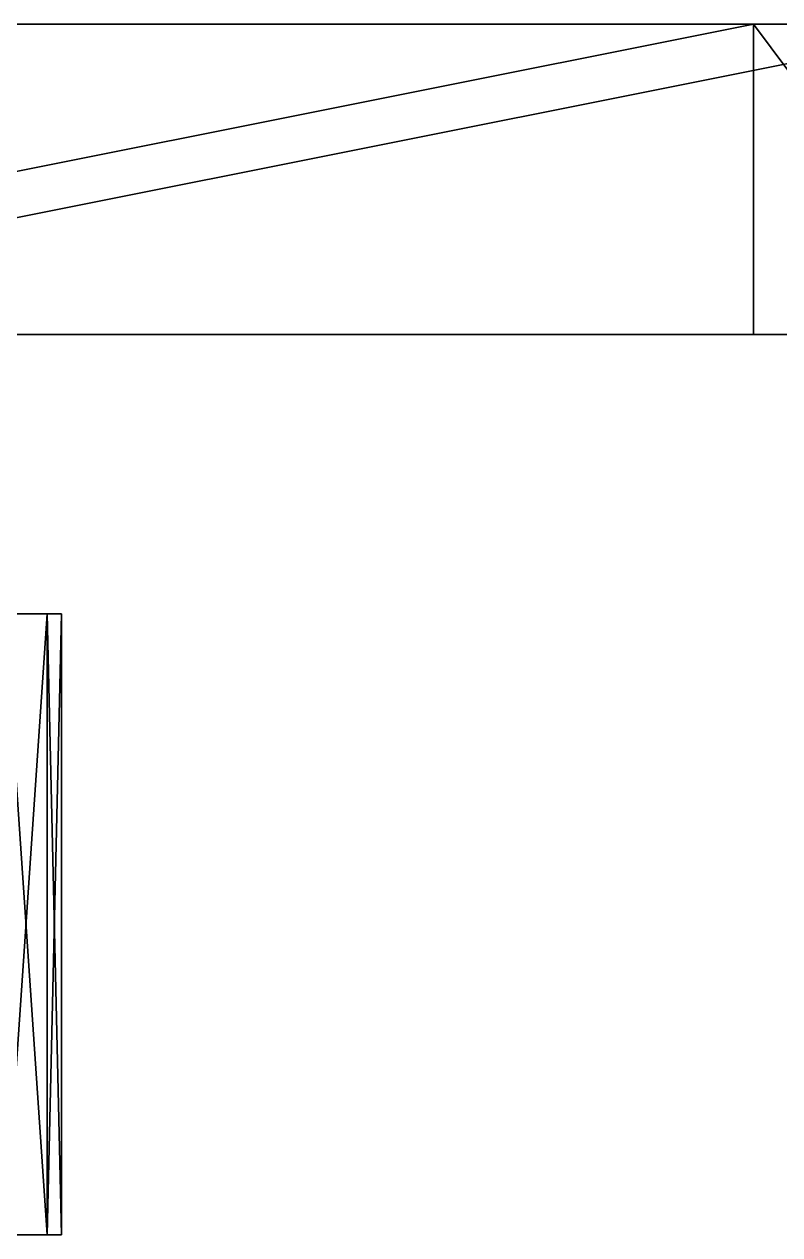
# Model space of a CAD drawing. Header units: millimetres. Extents: x -510 to 550, y -577 to 577.
# Drawn here: x -276 to -154.3, y -450 to -255 of the extents above; entities that cross this region are included whole.
import ezdxf

# ---------------------------------------------------------------- set-up
doc = ezdxf.new("R2010")
doc.units = ezdxf.units.MM
doc.layers.add('rocker_right_visual_1', color=7, linetype='Continuous', true_color=0x5c6b75)
doc.layers.add('wheel_rear_right_visual_0', color=7, linetype='Continuous', true_color=0x14171a)

msp = doc.modelspace()

# ---------------------------------------------------------------- linework, layer by layer
at = {"layer": 'rocker_right_visual_1', "true_color": 0x5c6b75}
for points in [[(-408.74, -305, -263.35), (-158.55, -305, 16.66), (-158.55, -255, 16.66)], [(-408.74, -305, -263.35), (-158.55, -255, 16.66), (-408.74, -255, -263.35)], [(-121.26, -255, -16.65), (-371.45, -255, -296.66), (-408.74, -255, -263.35)], [(-121.26, -255, -16.65), (-408.74, -255, -263.35), (-158.55, -255, 16.66)], [(-371.45, -305, -296.66), (-121.26, -255, -16.65), (-121.26, -305, -16.65)], [(-371.45, -305, -296.66), (-371.45, -255, -296.66), (-121.26, -255, -16.65)], [(-121.26, -305, -16.65), (-121.26, -255, -16.65), (-158.55, -255, 16.66)], [(-121.26, -305, -16.65), (-158.55, -255, 16.66), (-158.55, -305, 16.66)], [(-371.45, -305, -296.66), (-158.55, -305, 16.66), (-408.74, -305, -263.35)], [(-371.45, -305, -296.66), (-121.26, -305, -16.65), (-158.55, -305, 16.66)]]:
    msp.add_3dface(points, dxfattribs=at)
at = {"layer": 'wheel_rear_right_visual_0', "true_color": 0x14171a}
for points in [[(-390, -350, -280), (-272.31, -350, -256.59), (-270, -350, -280)], [(-390, -350, -280), (-279.13, -350, -234.08), (-272.31, -350, -256.59)], [(-390, -350, -280), (-272.31, -350, -303.41), (-279.13, -350, -325.92)], [(-390, -350, -280), (-270, -350, -280), (-272.31, -350, -303.41)], [(-272.31, -350, -256.59), (-279.13, -350, -234.08), (-279.13, -450, -234.08)], [(-272.31, -350, -256.59), (-279.13, -450, -234.08), (-272.31, -450, -256.59)], [(-279.13, -350, -325.92), (-272.31, -350, -303.41), (-272.31, -450, -303.41)], [(-279.13, -350, -325.92), (-272.31, -450, -303.41), (-279.13, -450, -325.92)], [(-270, -350, -280), (-272.31, -350, -256.59), (-272.31, -450, -256.59)], [(-270, -350, -280), (-272.31, -450, -256.59), (-270, -450, -280)], [(-272.31, -350, -303.41), (-270, -350, -280), (-270, -450, -280)], [(-272.31, -350, -303.41), (-270, -450, -280), (-272.31, -450, -303.41)], [(-270, -450, -280), (-272.31, -450, -256.59), (-390, -450, -280)], [(-272.31, -450, -256.59), (-279.13, -450, -234.08), (-390, -450, -280)], [(-279.13, -450, -325.92), (-272.31, -450, -303.41), (-390, -450, -280)], [(-272.31, -450, -303.41), (-270, -450, -280), (-390, -450, -280)]]:
    msp.add_3dface(points, dxfattribs=at)

doc.saveas('drawing.dxf')
